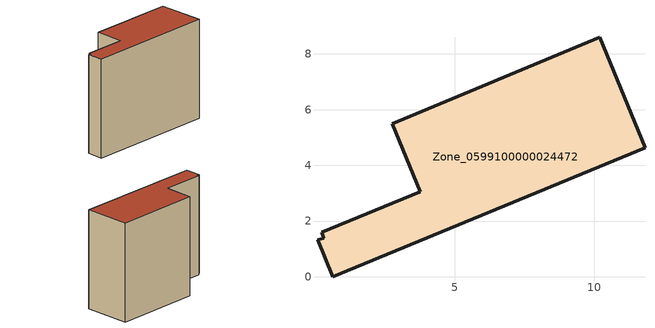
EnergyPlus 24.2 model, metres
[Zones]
Zone_0599100000024472
 floor ground (C_G): 0.29,1.38 0.22,1.59 3.76,3.06 2.76,5.49 10.2,8.6 11.83,4.64 0.62,0 0.07,1.33 z0
 wall outside (C_F): 0.62,0 11.83,4.64 10.2,8.6 2.76,5.49 3.76,3.06 0.22,1.59 0.29,1.38 0.07,1.33 0.62,0 z0:9.16
 roof outside (C_R): 0.22,1.59 0.29,1.38 0.07,1.33 0.62,0 11.83,4.64 10.2,8.6 2.76,5.49 3.76,3.06 z9.16
[BUILDING]
Pand.0599100000024472: North Axis=0; Terrain=City; Loads Convergence Tolerance Value=0.04; Temperature Convergence Tolerance Value=0.4; Solar Distribution=FullExterior; Maximum Number of Warmup Days=25; Minimum Number of Warmup Days=1
[Site:Location]
Rotterdam.The.Hague.AP_ZH_NLD Design_Conditions: Latitude=51.96; Longitude=4.45; Time Zone=1; Elevation=-4.5
[SITE:GROUNDTEMPERATURE:BUILDINGSURFACE]
18, 18, 18, 18, 18, 18, 18, 18, 18, 18, 18, 18
[MATERIAL] Thermal Absorptance=0.9; Solar Absorptance=0.7; Visible Absorptance=0.7
Name | Roughness | Thickness | Conductivity | Density | Specific Heat
G.TI.1946 | MediumSmooth | 0.15 | 1 | 540 | 1210
F.TI.1946 | Rough | 0.3 | 0.857143 | 1920 | 840
R.TI.1946 | MediumRough | 0.2 | 0.1 | 1500 | 1000
[CONSTRUCTION]
C_G: G.TI.1946
C_F: F.TI.1946
C_R: R.TI.1946
[ZONE]
Zone_0599100000024472: Type=1; Multiplier=1; Ceiling Height=Autocalculate; Volume=Autocalculate; Floor Area=autocalculate; Part of Total Floor Area=Yes
[ZONEINFILTRATION:DESIGNFLOWRATE]
Infil_Zone_0599100000024472: Zone or ZoneList or Space or SpaceList=Zone_0599100000024472; Schedule=AlwaysOn; Design Flow Rate Calculation Method=Flow/Area; Flow Rate per Floor Area=0.003; Constant Term Coefficient=1; Temperature Term Coefficient=0; Velocity Term Coefficient=0; Velocity Squared Term Coefficient=0
[HVACTEMPLATE:ZONE:IDEALLOADSAIRSYSTEM]
Zone_0599100000024472: Maximum Heating Supply Air Temperature=50; Minimum Cooling Supply Air Temperature=13; Maximum Heating Supply Air Humidity Ratio=0.0156; Minimum Cooling Supply Air Humidity Ratio=0.0077; Heating Limit=NoLimit; Cooling Limit=NoLimit; Dehumidification Control Type=ConstantSensibleHeatRatio; Cooling Sensible Heat Ratio=0.7; Dehumidification Setpoint=60; Humidification Control Type=None; Humidification Setpoint=30; Outdoor Air Method=None; Outdoor Air Flow Rate per Person=0.00944; Outdoor Air Flow Rate per Zone Floor Area=0; Outdoor Air Flow Rate per Zone=0; Demand Controlled Ventilation Type=None; Outdoor Air Economizer Type=NoEconomizer; Heat Recovery Type=None; Sensible Heat Recovery Effectiveness=0.7; Latent Heat Recovery Effectiveness=0.65
[ZONECONTROL:THERMOSTAT]
ThermostatControl_Zone_0599100000024472: Zone or ZoneList=Zone_0599100000024472; Control Type Schedule=DualSetpointControlType; Control 1=Thermostat_Zone_0599100000024472; Temperature Difference Between Cutout And Setpoint=0
[THERMOSTATSETPOINT:DUALSETPOINT]
Thermostat_Zone_0599100000024472: Heating Setpoint Temperature Schedule=HeatingSetpoint_Zone_0599100000024472; Cooling Setpoint Temperature Schedule=CoolingSetpoint_Zone_0599100000024472
[SCHEDULE:COMPACT]
HeatingSetpoint_Zone_0599100000024472: Through: 12/31, For: AllDays, Until: 24:00, 21
CoolingSetpoint_Zone_0599100000024472: Through: 12/31, For: AllDays, Until: 24:00, 24
DualSetpointControlType: Through: 12/31, For: AllDays, Until: 24:00, 4
AlwaysOn: Through: 12/31, For: AllDays, Until: 24:00, 1
